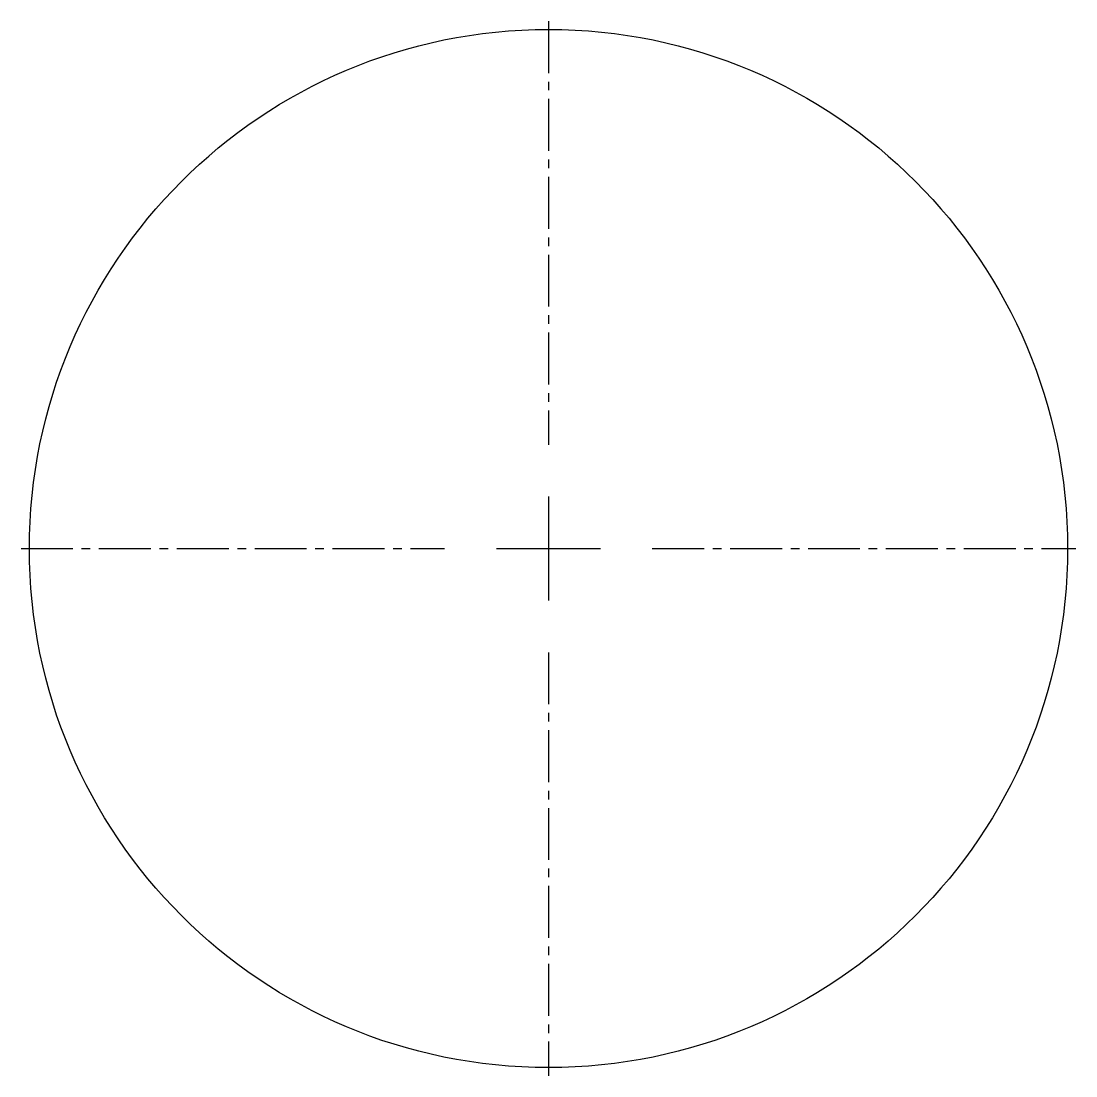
# Model space of a CAD drawing. Header units: inches. Extents: x 106.1 to 121.3, y -315.2 to -299.9.
import ezdxf

# ---------------------------------------------------------------- set-up
doc = ezdxf.new("R2010")
doc.units = ezdxf.units.IN
doc.header["$MEASUREMENT"] = 0
doc.linetypes.add('CENTER2', pattern=[1.125, 0.75, -0.125, 0.125, -0.125])
doc.layers.add('E301-Electrical-attic', color=7, linetype='Continuous', lineweight=9)

msp = doc.modelspace()

# ---------------------------------------------------------------- linework, layer by layer
at = {"layer": 'E301-Electrical-attic', "linetype": 'CENTER2', "lineweight": -3}
for p, q in [((113.682, -299.917), (113.682, -306.037)), ((106.062, -307.537), (112.182, -307.537)), ((115.182, -307.537), (121.302, -307.537)), ((113.682, -309.037), (113.682, -315.157))]:
    msp.add_line(p, q, dxfattribs=at)
at = {"layer": 'E301-Electrical-attic', "linetype": 'Continuous', "lineweight": -3}
for p, q in [((113.682, -306.787), (113.682, -308.287)), ((112.932, -307.537), (114.432, -307.537))]:
    msp.add_line(p, q, dxfattribs=at)
at = {"layer": 'E301-Electrical-attic', "lineweight": -3}
msp.add_circle((113.682, -307.537), 7.5, dxfattribs=at)

doc.saveas('drawing.dxf')
